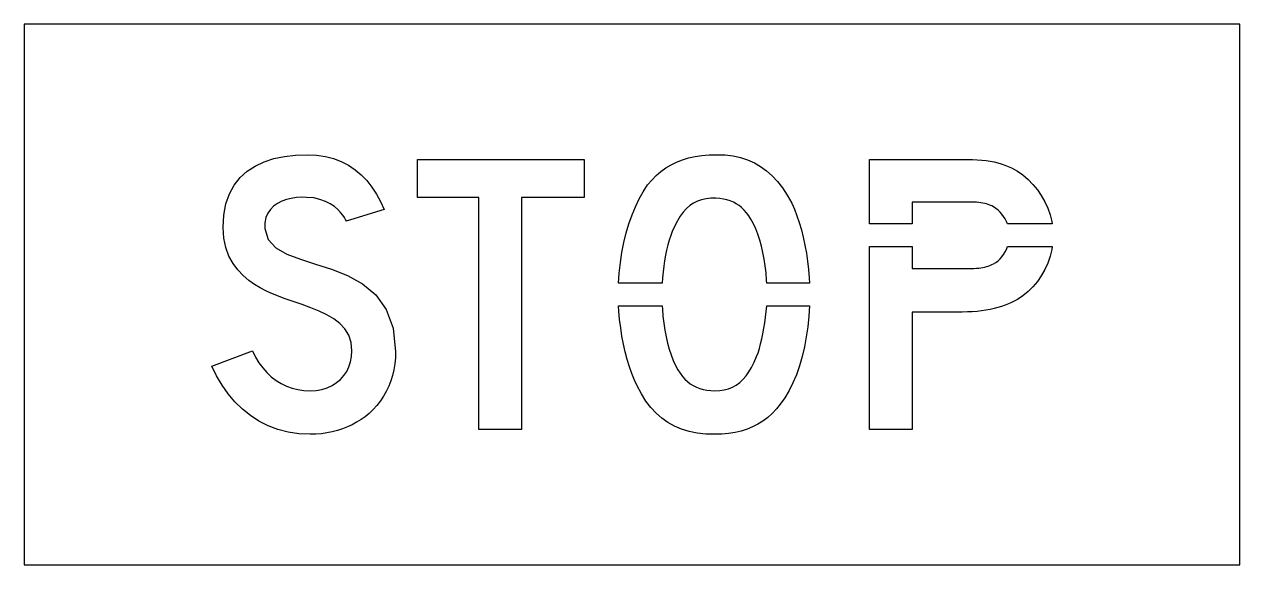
# Model space of a CAD drawing. Extents: x 0 to 27, y 0 to 12.
import ezdxf

# ---------------------------------------------------------------- set-up
doc = ezdxf.new("R2010")
doc.units = 0
doc.layers.add('CUT', color=7, linetype='Continuous')
doc.layers.add('OUTSIDE', color=1, linetype='Continuous')

msp = doc.modelspace()

# ---------------------------------------------------------------- linework, layer by layer
at = {"layer": 'CUT'}
for points in [[(8.1796, 4.203), (8.1418, 4.0812), (8.0956, 3.963), (8.0416, 3.8496), (7.9798, 3.741), (7.9108, 3.6366), (7.834, 3.5382), (7.75, 3.4452), (7.6588, 3.3576), (7.5718, 3.2868), (7.48, 3.2214), (7.3834, 3.1614), (7.2826, 3.1068), (7.1782, 3.0582), (7.069, 3.0156), (6.9568, 2.9796), (6.8416, 2.9496), (6.7234, 2.9256), (6.6022, 2.9088), (6.4786, 2.898), (6.3532, 2.895), (6.1012, 2.907), (5.8606, 2.9442), (5.6326, 3.0042), (5.416, 3.0864), (5.2126, 3.1896), (5.0218, 3.3132), (4.8442, 3.4554), (4.6804, 3.615), (4.5298, 3.792), (4.3936, 3.984), (4.2712, 4.1904), (4.1638, 4.4106), (5.0692, 4.7472), (5.1364, 4.6104), (5.2126, 4.4844), (5.2966, 4.3692), (5.3884, 4.2654), (5.4868, 4.173), (5.593, 4.092), (5.7052, 4.023), (5.824, 3.966), (5.9482, 3.9216), (6.0784, 3.8892), (6.2134, 3.87), (6.3532, 3.8634), (6.4864, 3.8712), (6.6118, 3.8934), (6.7288, 3.93), (6.8368, 3.9804), (6.9346, 4.0422), (7.0216, 4.116), (7.0978, 4.2), (7.1614, 4.2936), (7.2118, 4.3962), (7.249, 4.5066), (7.2718, 4.6236), (7.2796, 4.7472), (7.261, 4.9338), (7.2076, 5.0952), (7.123, 5.2344), (7.0108, 5.355), (6.8752, 5.4588), (6.7192, 5.55), (6.547, 5.631), (6.3628, 5.7048), (6.1696, 5.7744), (5.971, 5.8434), (5.7718, 5.9142), (5.5744, 5.9892), (5.4766, 6.0312), (5.3644, 6.0828), (5.2426, 6.1458), (5.1154, 6.2226), (4.9864, 6.3138), (4.8616, 6.4212), (4.7434, 6.546), (4.6372, 6.6894), (4.5472, 6.8538), (4.4776, 7.0404), (4.4326, 7.2498), (4.4164, 7.4844), (4.4332, 7.764), (4.4806, 8.0136), (4.5586, 8.235), (4.6636, 8.4282), (4.795, 8.5956), (4.951, 8.7366), (5.1286, 8.8536), (5.3272, 8.9472), (5.5444, 9.018), (5.7784, 9.0672), (6.028, 9.096), (6.2902, 9.105), (6.4948, 9.0954), (6.6886, 9.066), (6.8704, 9.018), (7.0414, 8.9526), (7.2004, 8.8698), (7.348, 8.7708), (7.4848, 8.6568), (7.6096, 8.5284), (7.723, 8.3856), (7.8256, 8.2308), (7.9162, 8.0628), (7.9954, 7.884), (7.1536, 7.6314), (7.1488, 7.6416), (7.1344, 7.6692), (7.1098, 7.7106), (7.0738, 7.7634), (7.0252, 7.8234), (6.964, 7.887), (6.8884, 7.9512), (6.7978, 8.0118), (6.6916, 8.067), (6.5686, 8.1114), (6.4282, 8.1432), (6.2692, 8.1576), (6.157, 8.1594), (6.0442, 8.1516), (5.932, 8.1354), (5.8234, 8.109), (5.7202, 8.0718), (5.6242, 8.0238), (5.539, 7.9638), (5.4658, 7.8912), (5.4076, 7.8054), (5.3662, 7.7064), (5.344, 7.5924), (5.3428, 7.4634), (5.4178, 7.2198), (5.5876, 7.0368), (5.8324, 6.8964), (6.1336, 6.7818), (6.4714, 6.6756), (6.8272, 6.5604), (7.1806, 6.42), (7.5136, 6.2358), (7.8058, 5.9916), (8.0386, 5.67), (8.1928, 5.2542), (8.248, 4.7262), (8.2438, 4.5906), (8.2306, 4.458), (8.2096, 4.329)], [(10.1002, 3), (10.1002, 8.1576), (8.7322, 8.1576), (8.7322, 9), (12.4372, 9), (12.4372, 8.1576), (11.0476, 8.1576), (11.0476, 3)], [(16.4362, 6.7878), (16.4086, 6.9342), (16.3756, 7.0746), (16.3384, 7.209), (16.2964, 7.3368), (16.2496, 7.4568), (16.1986, 7.5696), (16.1428, 7.6734), (16.0942, 7.749), (16.0438, 7.8162), (15.9916, 7.8762), (15.9358, 7.9296), (15.8776, 7.9758), (15.8164, 8.016), (15.7516, 8.0496), (15.6826, 8.0778), (15.61, 8.1), (15.5326, 8.1174), (15.4504, 8.1294), (15.3634, 8.1366), (15.2512, 8.1366), (15.1456, 8.1264), (15.0466, 8.1048), (14.9536, 8.0724), (14.8666, 8.0286), (14.785, 7.9734), (14.7082, 7.9074), (14.6368, 7.8294), (14.5702, 7.74), (14.5078, 7.6386), (14.4496, 7.5252), (14.395, 7.3998), (14.3596, 7.3068), (14.3272, 7.2066), (14.2972, 7.0998), (14.2696, 6.9876), (14.2456, 6.8706), (14.224, 6.75), (14.206, 6.6264), (14.191, 6.5004), (14.179, 6.3726), (14.171, 6.251), (13.2015, 6.251), (13.216, 6.4746), (13.2412, 6.7086), (13.2754, 6.936), (13.3192, 7.1562), (13.3714, 7.3686), (13.432, 7.572), (13.501, 7.7658), (13.5772, 7.9494), (13.6606, 8.1222), (13.7512, 8.283), (13.8478, 8.4318), (13.9402, 8.5422), (14.038, 8.6424), (14.1412, 8.7324), (14.251, 8.8122), (14.3674, 8.8818), (14.4898, 8.9424), (14.62, 8.9928), (14.7568, 9.0336), (14.902, 9.0654), (15.0544, 9.0876), (15.2152, 9.1008), (15.385, 9.105), (15.5692, 9.0984), (15.745, 9.0768), (15.9112, 9.0414), (16.0684, 8.9904), (16.2178, 8.925), (16.3582, 8.8446), (16.4914, 8.7486), (16.6168, 8.6376), (16.735, 8.5104), (16.846, 8.367), (16.9498, 8.2074), (17.0482, 8.0316), (17.1088, 7.8954), (17.1652, 7.7502), (17.2168, 7.5972), (17.2636, 7.4364), (17.3056, 7.2696), (17.3428, 7.0974), (17.374, 6.9198), (17.4004, 6.7386), (17.4208, 6.5544), (17.4358, 6.3672), (17.4413, 6.251), (16.4935, 6.251), (16.4902, 6.3204), (16.477, 6.4806), (16.459, 6.6366)], [(21.7186, 7.7838), (21.6772, 7.8312), (21.6316, 7.8744), (21.5836, 7.9134), (21.532, 7.9476), (21.4912, 7.9674), (21.4522, 7.9842), (21.4138, 7.9992), (21.3754, 8.0118), (21.3364, 8.0226), (21.2956, 8.0316), (21.2518, 8.0388), (21.205, 8.0442), (21.1534, 8.0478), (21.0964, 8.0508), (21.034, 8.052), (20.9638, 8.0526), (19.7218, 8.0526), (19.7218, 7.5668), (18.7744, 7.5668), (18.7744, 9), (20.8378, 9), (20.9554, 8.9988), (21.0664, 8.9964), (21.1714, 8.991), (21.271, 8.9838), (21.3658, 8.9736), (21.4558, 8.9604), (21.5422, 8.9442), (21.625, 8.925), (21.7048, 8.9022), (21.7822, 8.8758), (21.8578, 8.8452), (21.9322, 8.8104), (22.0612, 8.7396), (22.1836, 8.6544), (22.2988, 8.556), (22.4062, 8.4462), (22.5046, 8.3262), (22.5928, 8.1972), (22.6702, 8.061), (22.7356, 7.9188), (22.7878, 7.7712), (22.8268, 7.6212), (22.8351, 7.5668), (21.8427, 7.5668), (21.8194, 7.6224), (21.79, 7.6788), (21.7564, 7.7328)], [(22.5046, 6.2898), (22.4062, 6.171), (22.2988, 6.0636), (22.1836, 5.9682), (22.0612, 5.8872), (21.9322, 5.8212), (21.862, 5.7906), (21.7882, 5.7618), (21.7108, 5.7348), (21.6298, 5.7102), (21.5446, 5.688), (21.4558, 5.6682), (21.3634, 5.6514), (21.2662, 5.637), (21.1654, 5.6256), (21.0604, 5.6172), (20.9512, 5.6124), (20.8378, 5.6106), (19.7218, 5.6106), (19.7218, 3), (18.7744, 3), (18.7744, 7.0648), (19.7218, 7.0648), (19.7218, 6.579), (20.9638, 6.579), (21.034, 6.5796), (21.0964, 6.5808), (21.1534, 6.5838), (21.205, 6.5874), (21.2518, 6.5928), (21.2956, 6.6), (21.3364, 6.609), (21.3754, 6.6192), (21.4138, 6.6324), (21.4522, 6.6474), (21.4912, 6.6642), (21.532, 6.684), (21.5836, 6.714), (21.6316, 6.75), (21.6772, 6.792), (21.7186, 6.8388), (21.7564, 6.8898), (21.79, 6.945), (21.8194, 7.0026), (21.844, 7.0632), (21.8445, 7.0648), (22.8362, 7.0648), (22.8268, 7.002), (22.7878, 6.8484), (22.7356, 6.699), (22.6702, 6.555), (22.5928, 6.4182)], [(17.2792, 4.6212), (17.2198, 4.4154), (17.1514, 4.2192), (17.0746, 4.0356), (16.99, 3.8646), (16.8964, 3.7086), (16.795, 3.5682), (16.708, 3.4578), (16.6144, 3.3576), (16.5148, 3.2676), (16.4092, 3.1878), (16.2976, 3.1182), (16.1794, 3.0576), (16.0552, 3.0072), (15.925, 2.9664), (15.7888, 2.9346), (15.646, 2.9124), (15.4972, 2.8992), (15.3424, 2.895), (15.1384, 2.9016), (14.947, 2.9232), (14.7682, 2.9586), (14.6002, 3.0096), (14.4436, 3.075), (14.2978, 3.1554), (14.1622, 3.2514), (14.0356, 3.3624), (13.9186, 3.4896), (13.81, 3.633), (13.7092, 3.7926), (13.6162, 3.9684), (13.555, 4.1004), (13.4974, 4.2438), (13.444, 4.3968), (13.3948, 4.5576), (13.3504, 4.7262), (13.3108, 4.9002), (13.2772, 5.0784), (13.2484, 5.2596), (13.2256, 5.4426), (13.2088, 5.6262), (13.2019, 5.749), (14.1704, 5.749), (14.1742, 5.673), (14.1868, 5.5164), (14.2048, 5.3616), (14.2282, 5.2104), (14.2558, 5.0634), (14.2882, 4.9212), (14.326, 4.7856), (14.368, 4.6572), (14.4148, 4.5372), (14.4658, 4.4268), (14.5216, 4.3266), (14.5702, 4.251), (14.6218, 4.1826), (14.6764, 4.1208), (14.7346, 4.0656), (14.7958, 4.0176), (14.8612, 3.9762), (14.9302, 3.9414), (15.0034, 3.9132), (15.0814, 3.891), (15.1636, 3.8754), (15.2506, 3.8664), (15.3424, 3.8634), (15.4498, 3.8682), (15.55, 3.8826), (15.6442, 3.9078), (15.7324, 3.9426), (15.8152, 3.9882), (15.8926, 4.0446), (15.9652, 4.1118), (16.0336, 4.1904), (16.0978, 4.2804), (16.1578, 4.3824), (16.2148, 4.4958), (16.2688, 4.6212), (16.3, 4.7052), (16.33, 4.8), (16.3582, 4.9032), (16.3852, 5.013), (16.4098, 5.1294), (16.432, 5.25), (16.4518, 5.3736), (16.4686, 5.499), (16.4824, 5.6244), (16.492, 5.749), (17.4428, 5.749), (17.4286, 5.5176), (17.4052, 5.2854), (17.3722, 5.0574), (17.3302, 4.836)]]:
    msp.add_lwpolyline(points, close=True, dxfattribs=at)
at = {"layer": 'OUTSIDE'}
msp.add_lwpolyline([(0, 0), (27, 0), (27, 12), (0, 12)], close=True, dxfattribs=at)

doc.saveas('drawing.dxf')
